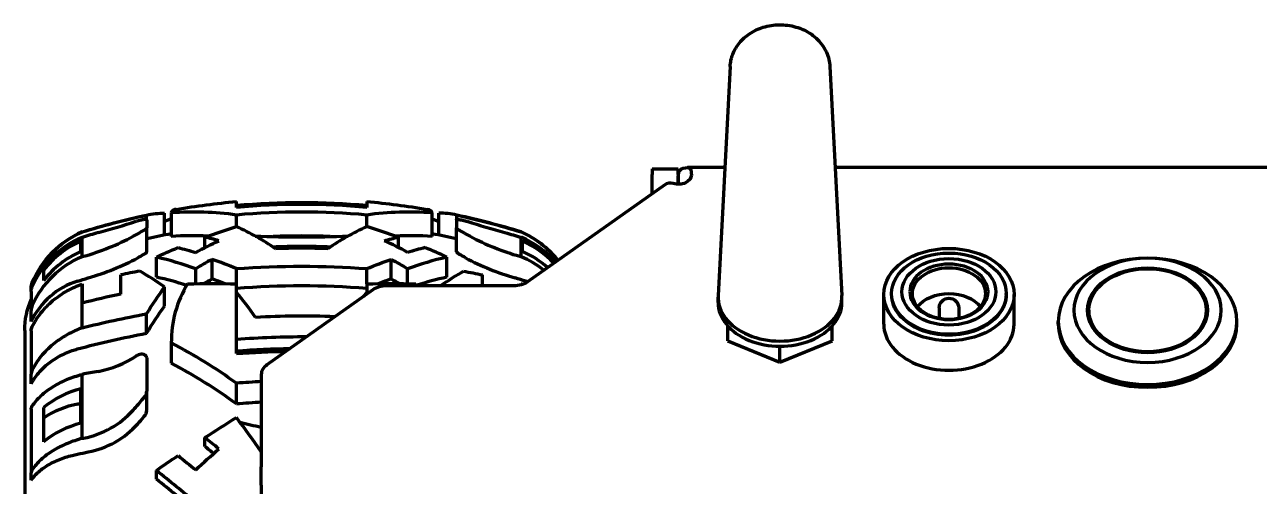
# Model space of a CAD drawing. Header units: millimetres. Extents: x 0 to 1189, y 0 to 841.
# Drawn here: x 206.5 to 301.2, y 511.2 to 546.5 of the extents above; entities that cross this region are included whole.
import ezdxf

# ---------------------------------------------------------------- set-up
doc = ezdxf.new("R2010")
doc.units = ezdxf.units.MM
doc.header["$LTSCALE"] = 0.75
doc.layers.add('Visible', color=7, linetype='Continuous', lineweight=70)

msp = doc.modelspace()

# ---------------------------------------------------------------- linework, layer by layer
at = {"layer": 'Visible'}
for p, q in [((260.619, 543.33), (259.699, 525.78)), ((268.272, 543.33), (269.192, 525.78)), ((254.635, 535.508), (254.635, 535.069)), ((254.635, 535.508), (256.635, 535.508)), ((256.635, 535.069), (256.635, 535.508)), ((260.214, 535.607), (257.361, 535.607)), ((327.93, 535.607), (268.677, 535.607)), ((255.597, 534.276), (245.085, 526.843)), ((254.635, 533.597), (254.635, 535.069)), ((256.635, 535.069), (256.635, 534.311)), ((256.645, 534.311), (256.645, 534.958)), ((256.652, 534.311), (256.652, 535.018)), ((222.745, 532.538), (222.745, 532.989)), ((232.745, 532.989), (232.745, 532.538)), ((215.842, 531.611), (215.842, 531.95)), ((215.855, 531.599), (215.855, 530.969)), ((217.223, 530.446), (217.223, 532.093)), ((217.745, 532.116), (217.745, 530.311)), ((222.745, 531.067), (222.745, 531.956)), ((232.745, 531.067), (232.745, 531.956)), ((237.745, 532.116), (237.745, 530.311)), ((238.268, 530.446), (238.268, 532.093)), ((239.636, 531.599), (239.636, 530.969)), ((239.649, 531.611), (239.649, 531.95)), ((210.894, 530.657), (210.894, 530.657)), ((215.855, 529.142), (215.855, 530.969)), ((239.636, 529.142), (239.636, 530.969)), ((244.597, 530.657), (244.597, 530.657)), ((210.799, 529.156), (210.799, 529.955)), ((210.894, 528.759), (210.894, 530.246)), ((220.328, 529.468), (220.328, 530.264)), ((235.163, 529.468), (235.163, 530.264)), ((244.597, 528.759), (244.597, 530.246)), ((244.692, 529.156), (244.692, 529.955)), ((216.607, 527.199), (216.607, 528.73)), ((238.884, 527.199), (238.884, 528.73)), ((207.945, 527.72), (207.945, 526.933)), ((219.62, 526.694), (219.62, 527.841)), ((220.87, 527.056), (220.87, 528.559)), ((222.745, 526.674), (222.745, 527.848)), ((232.745, 526.674), (232.745, 527.848)), ((234.62, 527.056), (234.62, 528.559)), ((235.87, 526.694), (235.87, 527.841)), ((210.905, 526.673), (210.894, 526.67)), ((210.894, 523.307), (210.894, 526.67)), ((210.905, 526.673), (210.905, 525.207)), ((213.876, 525.899), (213.876, 527.369)), ((222.745, 521.339), (222.745, 526.674)), ((232.745, 526.674), (232.745, 525.896)), ((241.615, 526.533), (241.615, 527.369)), ((244.586, 526.673), (244.586, 526.61)), ((244.586, 526.673), (244.597, 526.67)), ((244.597, 526.613), (244.597, 526.67)), ((206.995, 526.098), (206.995, 526.383)), ((206.995, 526.098), (206.995, 524.648)), ((217.223, 524.968), (217.223, 526.447)), ((233.206, 526.222), (225.085, 520.48)), ((244.024, 526.533), (234.267, 526.533)), ((272.405, 523.598), (272.405, 525.861)), ((273.005, 525.861), (273.005, 525.932)), ((281.805, 525.861), (281.805, 525.932)), ((282.405, 523.598), (282.405, 525.861)), ((259.695, 525.26), (259.695, 525.656)), ((269.195, 525.26), (269.195, 525.656)), ((276.655, 524.836), (276.655, 524.024)), ((278.155, 524.836), (278.155, 524.024)), ((206.995, 523.786), (206.995, 524.648)), ((215.842, 522.894), (215.842, 524.38)), ((288.145, 524.659), (288.145, 523.984)), ((297.145, 524.659), (297.145, 523.984)), ((206.495, 523.113), (206.495, 461.805)), ((206.995, 523.093), (206.995, 519.762)), ((260.445, 522.319), (260.445, 523.449)), ((268.445, 522.319), (268.445, 523.449)), ((285.795, 523.598), (285.795, 523.81)), ((299.495, 523.598), (299.495, 523.81)), ((217.745, 522.157), (217.745, 520.603)), ((260.445, 522.319), (264.445, 520.686)), ((264.445, 520.686), (268.445, 522.319)), ((215.855, 521.023), (215.855, 518.465)), ((264.445, 520.686), (264.445, 521.901)), ((206.995, 519.018), (206.995, 519.762)), ((210.894, 514.836), (210.894, 519.745)), ((224.645, 519.73), (224.645, 512.673)), ((210.799, 516.008), (210.799, 518.641)), ((215.855, 517.015), (215.855, 518.465)), ((222.745, 517.481), (222.745, 519.068)), ((207.945, 517.211), (207.945, 514.584)), ((206.995, 517.089), (206.995, 512.203)), ((220.328, 514.222), (220.328, 514.899)), ((224.645, 511.252), (224.645, 512.673)), ((206.995, 511.651), (206.995, 512.203)), ((216.607, 511.713), (216.607, 512.389)), ((224.645, 511.252), (224.645, 482.473))]:
    msp.add_line(p, q, dxfattribs=at)
at = {"layer": 'Visible', "extrusion": (0, 0, -1)}
for centre, radius, start, end in [((-227.745, 476.295), 56.914, 80.26509, 84.95994), ((-227.745, 476.295), 56.914, 95.04006, 99.73491), ((-227.745, 476.295), 56.914, 72.77708, 77.94781), ((-227.745, 476.295), 56.914, 102.05219, 107.22292), ((-213.871, 523.909), 7.375, 22.84294, 66.19464), ((-227.745, 476.295), 55.164, 77.58707, 79.55576), ((-227.745, 476.295), 55.164, 100.44424, 102.41293), ((-241.62, 523.909), 7.375, 113.80536, 141.66128), ((-207.995, 526.384), 1, 0, 22.84294), ((-212.386, 523.113), 5.891, 0, 23.77705), ((-277.405, 524.836), 0.75, 0, 180)]:
    msp.add_arc(centre, radius, start, end, dxfattribs=at)
at = {"layer": 'Visible'}
for centre, radius, start, end in [((227.745, 477.21), 55.554, 84.83621, 95.16379), ((191.704, 604.612), 76.776, 285.44168, 287.71119), ((219.518, 509.351), 22.835, 81.87435, 94.45179), ((227.745, 477.815), 54.372, 84.72364, 95.27636), ((235.973, 509.351), 22.835, 85.54821, 98.12565), ((263.787, 604.612), 76.776, 252.28881, 254.55832), ((213.871, 523.909), 7.375, 113.80812, 157.16397), ((214.763, 513.404), 19.383, 55.48698, 65.68111), ((240.727, 513.404), 19.383, 114.31889, 124.51302), ((241.626, 523.918), 7.365, 38.30987, 66.20503), ((213.72, 523.561), 7.257, 112.91544, 156.32503), ((213.748, 523.248), 7.327, 113.74181, 142.37564), ((205.782, 547.234), 19.167, 285.85001, 298.09492), ((219.382, 508.313), 22.058, 86.9855, 94.25561), ((227.744, 628.219), 97.939, 267.91444, 272.08779), ((227.745, 479.328), 51.022, 87.54351, 92.45649), ((236.109, 508.313), 22.058, 85.74439, 93.0145), ((249.697, 547.209), 19.139, 241.90003, 254.16304), ((241.719, 523.489), 7.345, 41.48708, 66.9319), ((241.724, 523.22), 7.36, 43.21815, 66.21491), ((213.684, 522.084), 7.234, 112.68186, 156.03554), ((213.736, 522.445), 7.326, 113.63638, 142.22372), ((206.036, 545.738), 19.348, 286.02051, 298.15404), ((209.635, 499.546), 30.005, 70.56238, 76.5641), ((245.856, 499.546), 30.005, 103.4359, 109.43762), ((249.471, 545.785), 19.399, 241.86831, 253.97063), ((241.721, 521.959), 7.383, 51.35483, 67.07427), ((241.719, 522.387), 7.394, 48.51792, 66.28325), ((212.263, 521.331), 5.812, 107.13764, 155.00972), ((210.358, 499.669), 28.23, 72.32952, 77.21033), ((226.154, 522.267), 8.409, 148.34939, 180.74945), ((211.01, 497.821), 30.853, 69.36951, 71.3621), ((244.481, 497.821), 30.853, 108.6379, 110.63049), ((245.133, 499.669), 28.23, 102.78967, 107.67048), ((227.734, 459.536), 64.675, 87.73468, 93.12915), ((197.977, 484.566), 42.472, 54.32636, 62.26067), ((227.736, 458.385), 64.226, 89.67665, 94.45635), ((210.795, 527.475), 7.619, 280.21969, 304.05274), ((197.934, 483.309), 42.23, 54.01739, 62.02126), ((212.771, 511.137), 7.758, 104.72822, 128.46958), ((211.802, 510.685), 6.892, 100.46758, 124.03626), ((209.757, 521.513), 6.772, 280.72536, 318.24139), ((107.432, 431.224), 143.387, 35.1682, 36.46565), ((212.767, 508.484), 7.776, 104.66054, 128.32534), ((210.1, 520.466), 6.788, 280.8382, 318.27238), ((135.428, 410.731), 130.093, 49.67173, 51.39087), ((139.436, 414.462), 124.149, 49.76924, 51.56717)]:
    msp.add_arc(centre, radius, start, end, dxfattribs=at)
for centre, major_axis, ratio, start_param, end_param in [((256.021, 533.976), (0.6, 0), 0.707107, 1.169795, 2.356194), ((237.809, 490.515), (0.606, 41.578), 0.384604, -0.077381, 0.009185), ((227.736, 478.478), (56.426, 0.001), 0.961258, 1.850698, 1.873875), ((231.25, 487.616), (-0.991, 45.466), 0.639697, -0.364158, -0.334693), ((228.208, 487.294), (-22.046, 41.602), 0.599656, -0.517465, -0.484799), ((237.824, 490.534), (0.58, 39.776), 0.384604, -0.080795, -0.078628), ((227.745, 481.505), (-56.484, 0), 0.848048, 4.676973, 4.747805), ((229.334, 486.403), (22.089, 41.683), 0.599658, 0.484748, 0.526503), ((235.647, 488.45), (-29.349, 39.357), 0.691303, -0.904215, -0.86282), ((231.269, 487.679), (-0.951, 43.646), 0.639698, -0.364205, -0.346932), ((236.13, 502.642), (-38.665, 10.655), 0.684185, 4.681844, 4.685054), ((292.645, 523.81), (6.85, 0), 0.707107, 3.141593, 9.424778), ((227.741, 482.009), (56.445, 0), 0.829029, 1.792661, 1.818968), ((221.476, 489.035), (22.002, 41.521), 0.599669, 0.741924, 0.779571), ((225.993, 486.134), (-22.188, 41.867), 0.59965, -0.62669, -0.570278), ((277.405, 526.073), (3, 0), 0.707107, 3.141593, 9.424778), ((207.997, 526.383), (-1.002, 0.004), 0.999392, -0.394825, 0.003543), ((227.747, 476.543), (55.122, 0), 0.961262, 1.253564, 1.269302), ((227.744, 480.203), (56.838, 0.001), 0.829021, 1.817276, 1.871567), ((222.926, 490.197), (-8.719, 40.622), 0.329653, -0.657214, -0.565866), ((232.565, 490.197), (8.719, 40.622), 0.329653, 0.565866, 0.581735), ((234.267, 525.472), (-1.5, 0), 0.707107, -1.570796, -0.785398), ((264.445, 525.656), (4.75, 0), 0.707107, 3.104547, 6.320231), ((207.997, 524.648), (1.002, 0), 0.961255, 2.742806, 3.141175), ((264.445, 525.26), (-4.75, 0), 0.707107, 0, 3.141593), ((277.405, 523.598), (-5, 0), 0.707107, 0, 3.141593), ((292.645, 523.598), (6.85, 0), 0.707107, 3.141593, 6.283185), ((207.997, 519.762), (1.002, 0), 0.829024, 2.743053, 3.141422), ((226.145, 519.73), (1.5, 0), 0.707107, 2.356194, 3.141593), ((227.736, 486.59), (56.426, 0), 0.61565, 1.850709, 1.873887), ((228.208, 490.457), (-32.012, 34.526), 0.264877, -1.086243, -1.053577), ((207.997, 512.203), (1.002, 0), 0.615642, 2.743139, 3.141508)]:
    msp.add_ellipse(centre, major_axis=major_axis, ratio=ratio, start_param=start_param, end_param=end_param, dxfattribs=at)
at = {"layer": 'Visible', "extrusion": (0, 0, -1)}
for centre, major_axis, ratio, start_param, end_param in [((256.645, 535.018), (-1, 0), 0.707107, 3.141593, 5.11339), ((257.245, 534.958), (-0.6, 0), 0.707107, 0, 0.142534), ((227.745, 476.215), (-56.845, 0), 0.997564, 1.482724, 1.658869), ((217.682, 490.515), (-0.606, 41.578), 0.384604, -0.077381, 0.009185), ((224.241, 487.616), (0.991, 45.466), 0.639697, -0.364158, -0.334693), ((227.755, 478.478), (-56.426, 0.001), 0.961258, 1.850698, 1.873875), ((217.667, 490.534), (-0.58, 39.776), 0.384604, -0.080795, -0.078628), ((227.745, 482.673), (55.296, 0), 0.848048, 4.672068, 4.75271), ((227.283, 487.294), (22.046, 41.602), 0.599656, -0.517465, -0.484799), ((219.361, 502.644), (38.664, 10.655), 0.684167, 4.681846, 4.685056), ((224.222, 487.679), (0.951, 43.646), 0.639698, -0.364205, -0.346932), ((219.844, 488.45), (29.349, 39.357), 0.691303, -0.904215, -0.86282), ((226.157, 486.403), (-22.089, 41.683), 0.599658, 0.484748, 0.526503), ((277.405, 526.073), (-3.6, 0), 0.707107, 3.141593, 9.424778), ((227.745, 479.828), (-56.845, 0), 0.848048, 1.482724, 1.658869), ((229.498, 486.134), (22.188, 41.867), 0.59965, -0.62669, -0.570278), ((234.015, 489.035), (-22.002, 41.521), 0.599669, 0.741924, 0.779571), ((227.75, 482.009), (-56.445, 0), 0.829029, 1.792661, 1.818968), ((277.405, 525.932), (-2.8, 0), 0.707107, 3.141593, 9.424778), ((292.645, 524.659), (-4.6, 0), 0.707107, 3.141593, 9.424778), ((227.744, 476.543), (-55.122, 0), 0.961262, 1.253564, 1.269302), ((227.218, 478.343), (-52.234, 20.283), 0.840514, 1.105106, 1.173829), ((221.442, 489.055), (21.151, 39.916), 0.599676, -0.76123, -0.74159), ((228.273, 478.343), (52.234, 20.283), 0.840514, -1.173829, -1.105106), ((234.049, 489.055), (-21.151, 39.916), 0.599676, 0.74159, 0.76123), ((244.024, 527.593), (1.5, 0), 0.707107, 0.785398, 1.570796), ((217.682, 492.602), (9.441, 40.496), 0.319053, -0.746293, -0.659727), ((227.745, 479.829), (55.091, 0), 0.848048, 4.621505, 4.803273), ((277.405, 525.861), (4.4, 0), 0.707107, 0, 3.141593), ((277.405, 523.952), (2.8, 0), 0.707107, 3.665191, 5.759587), ((217.668, 492.597), (9.031, 38.742), 0.319077, -0.750553, -0.660049), ((292.645, 523.952), (-4.6, 0), 0.707107, 0.108911, 0.208894), ((292.645, 523.952), (4.6, 0), 0.707107, -0.208894, -0.108911), ((227.745, 478.273), (-55.123, 0), 0.829038, 1.253567, 1.353147), ((228.315, 484.439), (-55.801, 0.549), 0.622248, 1.240681, 1.245377), ((224.241, 489.768), (20.563, 40.563), 0.507679, -1.114765, -1.0853), ((224.222, 489.804), (19.74, 38.939), 0.507685, -1.114813, -1.09754), ((219.365, 498.101), (39.305, 4.481), 0.450741, 4.546783, 4.549992), ((227.744, 481.393), (-55.122, 0), 0.615663, 1.253566, 1.269304), ((219.844, 496.189), (38.967, 29.864), 0.305384, -1.421861, -1.380467), ((226.157, 489.033), (-32.074, 34.592), 0.26488, 1.053528, 1.095283), ((228.204, 490.49), (-30.764, 33.18), 0.264894, 1.043772, 1.065286)]:
    msp.add_ellipse(centre, major_axis=major_axis, ratio=ratio, start_param=start_param, end_param=end_param, dxfattribs=at)
at = {"layer": 'Visible'}
for centre, major_axis in [((277.405, 525.861), (-5, 0)), ((277.405, 525.932), (-4.4, 0)), ((292.645, 524.659), (-4.5, 0))]:
    msp.add_ellipse(centre, major_axis=major_axis, ratio=0.707107, dxfattribs=at)
at = {"layer": 'Visible', "extrusion": (0, 0, -1)}
msp.add_ellipse((292.645, 524.659), major_axis=(5.65, 0), ratio=0.707107, dxfattribs=at)
at = {"layer": 'Visible'}
for points, knots in [([(260.619, 543.33), (260.636, 543.664), (260.71, 543.992), (260.954, 544.611), (261.128, 544.898), (261.561, 545.429), (261.827, 545.661), (262.442, 546.072), (262.796, 546.232), (263.562, 546.466), (263.977, 546.528), (264.82, 546.538), (265.248, 546.483), (266.076, 546.244), (266.477, 546.064), (267.178, 545.573), (267.486, 545.279), (267.938, 544.612), (268.1, 544.263), (268.235, 543.704), (268.263, 543.518), (268.272, 543.33)], [3.178638, 3.178638, 3.178638, 3.178638, 3.412997, 3.412997, 3.66391, 3.66391, 3.955439, 3.955439, 4.303681, 4.303681, 4.695438, 4.695438, 5.099575, 5.099575, 5.492813, 5.492813, 5.836837, 5.836837, 6.114252, 6.114252, 6.24614, 6.24614, 6.24614, 6.24614]), ([(257.02, 535.541), (257.269, 535.599), (257.473, 535.675), (257.573, 535.474), (257.621, 535.378), (257.645, 535.222), (257.645, 535.018)], [-3.158197, -3.158197, -3.158197, -3.158197, -2.354814, -2.354814, -2.354814, -1.971798, -1.971798, -1.971798, -1.971798]), ([(218.122, 532.389), (218.085, 532.383), (218.05, 532.376), (217.836, 532.318), (217.745, 532.235), (217.745, 532.116)], [11.3570322, 11.3570322, 11.3570322, 11.3570322, 11.4175674, 11.4175674, 11.7676704, 11.7676704, 11.7676704, 11.7676704]), ([(215.855, 531.599), (215.855, 531.604), (215.851, 531.608), (215.833, 531.615), (215.817, 531.617), (215.763, 531.618), (215.721, 531.615), (215.624, 531.604), (215.571, 531.596), (215.454, 531.575), (215.391, 531.562), (215.259, 531.531), (215.192, 531.514), (215.107, 531.489), (215.083, 531.482), (215.061, 531.475)], [0.0011854, 0.0011854, 0.0011854, 0.0011854, 0.0118921, 0.0118921, 0.0261366, 0.0261366, 0.045713, 0.045713, 0.0638758, 0.0638758, 0.0833592, 0.0833592, 0.1044028, 0.1044028, 0.1129139, 0.1129139, 0.1129139, 0.1129139]), ([(239.636, 531.599), (239.636, 531.602), (239.637, 531.604), (239.644, 531.611), (239.654, 531.614), (239.69, 531.618), (239.719, 531.618), (239.797, 531.613), (239.848, 531.607), (239.965, 531.588), (240.029, 531.576), (240.161, 531.548), (240.227, 531.533), (240.339, 531.503), (240.387, 531.489), (240.43, 531.475)], [-0.318504, -0.318504, -0.318504, -0.318504, -0.3128202, -0.3128202, -0.2999436, -0.2999436, -0.2831266, -0.2831266, -0.2636299, -0.2636299, -0.2433808, -0.2433808, -0.2231503, -0.2231503, -0.2067842, -0.2067842, -0.2067842, -0.2067842]), ([(215.623, 530.768), (215.659, 530.786), (215.69, 530.804), (215.769, 530.854), (215.807, 530.884), (215.843, 530.929), (215.851, 530.945), (215.854, 530.959), (215.854, 530.962), (215.855, 530.966), (215.855, 530.969)], [0.57737749, 0.57737749, 0.57737749, 0.57737749, 0.59475125, 0.59475125, 0.62625191, 0.62625191, 0.6448508, 0.6448508, 0.6448508, 0.64934479, 0.64934479, 0.64934479, 0.64934479]), ([(239.868, 530.768), (239.854, 530.775), (239.841, 530.782), (239.763, 530.825), (239.713, 530.86), (239.655, 530.916), (239.641, 530.939), (239.637, 530.959), (239.636, 530.962), (239.636, 530.966), (239.636, 530.969)], [-0.06746772, -0.06746772, -0.06746772, -0.06746772, -0.06067751, -0.06067751, -0.02604643, -0.02604643, 0, 0, 0, 0.00449234, 0.00449234, 0.00449234, 0.00449234]), ([(215.623, 528.932), (215.659, 528.951), (215.692, 528.97), (215.771, 529.023), (215.808, 529.055), (215.843, 529.1), (215.851, 529.116), (215.854, 529.13), (215.854, 529.134), (215.855, 529.138), (215.855, 529.142)], [0.57879869, 0.57879869, 0.57879869, 0.57879869, 0.59663945, 0.59663945, 0.62828561, 0.62828561, 0.64611018, 0.64611018, 0.64611018, 0.65098718, 0.65098718, 0.65098718, 0.65098718]), ([(239.868, 528.932), (239.839, 528.947), (239.813, 528.962), (239.734, 529.012), (239.692, 529.046), (239.646, 529.1), (239.636, 529.122), (239.636, 529.142)], [-0.38982351, -0.38982351, -0.38982351, -0.38982351, -0.37572875, -0.37572875, -0.34303316, -0.34303316, -0.31763577, -0.31763577, -0.31763577, -0.31763577]), ([(207.074, 523.418), (207.247, 523.762), (207.475, 524.123), (208.022, 524.806), (208.343, 525.127), (208.988, 525.665), (209.371, 525.931), (210.142, 526.361), (210.524, 526.533), (210.894, 526.67)], [3.5813627, 3.5813627, 3.5813627, 3.5813627, 3.7158313, 3.7158313, 3.8534291, 3.8534291, 3.9901307, 3.9901307, 4.1091636, 4.1091636, 4.1091636, 4.1091636]), ([(206.995, 526.098), (206.995, 526.218), (207.025, 526.36), (207.073, 526.473), (207.073, 526.474), (207.074, 526.475)], [0.44681284, 0.44681284, 0.44681284, 0.44681284, 0.48438099, 0.48438099, 0.4848196, 0.4848196, 0.4848196, 0.4848196]), ([(206.995, 523.093), (206.995, 523.196), (207.025, 523.319), (207.073, 523.416), (207.073, 523.417), (207.074, 523.418)], [0.44681284, 0.44681284, 0.44681284, 0.44681284, 0.48438099, 0.48438099, 0.4848196, 0.4848196, 0.4848196, 0.4848196]), ([(210.894, 523.307), (210.521, 523.17), (210.136, 522.997), (209.361, 522.568), (208.978, 522.303), (208.335, 521.769), (208.015, 521.451), (207.472, 520.777), (207.246, 520.423), (207.074, 520.084)], [0.2897036, 0.2897036, 0.2897036, 0.2897036, 0.409542, 0.409542, 0.5460875, 0.5460875, 0.6827036, 0.6827036, 0.8150178, 0.8150178, 0.8150178, 0.8150178]), ([(206.995, 519.018), (207.128, 519.267), (207.295, 519.523), (207.709, 520.037), (207.964, 520.291), (208.479, 520.718), (208.785, 520.93), (209.444, 521.295), (209.797, 521.448), (210.266, 521.609), (210.405, 521.652), (210.55, 521.692)], [2.8500439, 2.8500439, 2.8500439, 2.8500439, 2.9462515, 2.9462515, 3.0553759, 3.0553759, 3.1644386, 3.1644386, 3.2735014, 3.2735014, 3.3166644, 3.3166644, 3.3166644, 3.3166644]), ([(215.855, 521.023), (215.855, 521.048), (215.851, 521.072), (215.833, 521.125), (215.817, 521.153), (215.763, 521.212), (215.721, 521.239), (215.624, 521.277), (215.571, 521.288), (215.454, 521.294), (215.391, 521.289), (215.259, 521.261), (215.192, 521.236), (215.107, 521.192), (215.083, 521.178), (215.061, 521.162)], [0.0011854, 0.0011854, 0.0011854, 0.0011854, 0.0118921, 0.0118921, 0.0261366, 0.0261366, 0.045713, 0.045713, 0.0638758, 0.0638758, 0.0833592, 0.0833592, 0.1044028, 0.1044028, 0.1129139, 0.1129139, 0.1129139, 0.1129139]), ([(207.074, 517.33), (207.247, 517.586), (207.475, 517.854), (208.022, 518.361), (208.343, 518.6), (208.988, 518.999), (209.371, 519.196), (210.142, 519.516), (210.524, 519.644), (210.894, 519.745)], [-0.8176817, -0.8176817, -0.8176817, -0.8176817, -0.683213, -0.683213, -0.5456153, -0.5456153, -0.4089137, -0.4089137, -0.2898807, -0.2898807, -0.2898807, -0.2898807]), ([(215.623, 517.929), (215.659, 517.968), (215.69, 518.009), (215.769, 518.128), (215.807, 518.208), (215.843, 518.336), (215.851, 518.384), (215.854, 518.431), (215.854, 518.443), (215.855, 518.454), (215.855, 518.465)], [0.57737749, 0.57737749, 0.57737749, 0.57737749, 0.59475126, 0.59475126, 0.62625191, 0.62625191, 0.6448508, 0.6448508, 0.6448508, 0.64934479, 0.64934479, 0.64934479, 0.64934479]), ([(206.995, 517.089), (206.995, 517.166), (207.025, 517.256), (207.073, 517.329), (207.073, 517.329), (207.074, 517.33)], [0.44681284, 0.44681284, 0.44681284, 0.44681284, 0.48438099, 0.48438099, 0.4848196, 0.4848196, 0.4848196, 0.4848196]), ([(215.623, 516.472), (215.659, 516.513), (215.692, 516.555), (215.771, 516.677), (215.808, 516.758), (215.843, 516.886), (215.851, 516.932), (215.854, 516.978), (215.854, 516.99), (215.855, 517.002), (215.855, 517.015)], [0.57879869, 0.57879869, 0.57879869, 0.57879869, 0.59663945, 0.59663945, 0.62828561, 0.62828561, 0.64611018, 0.64611018, 0.64611018, 0.65098718, 0.65098718, 0.65098718, 0.65098718]), ([(210.894, 514.836), (210.521, 514.734), (210.136, 514.606), (209.361, 514.287), (208.978, 514.09), (208.335, 513.694), (208.015, 513.458), (207.472, 512.957), (207.246, 512.694), (207.074, 512.442)], [-4.0816675, -4.0816675, -4.0816675, -4.0816675, -3.9618291, -3.9618291, -3.8252836, -3.8252836, -3.6886674, -3.6886674, -3.5563533, -3.5563533, -3.5563533, -3.5563533]), ([(206.995, 511.651), (207.128, 511.835), (207.295, 512.026), (207.709, 512.408), (207.964, 512.596), (208.479, 512.913), (208.785, 513.07), (209.444, 513.342), (209.797, 513.456), (210.266, 513.575), (210.405, 513.607), (210.55, 513.637)], [2.8500439, 2.8500439, 2.8500439, 2.8500439, 2.9462515, 2.9462515, 3.0553759, 3.0553759, 3.1644386, 3.1644386, 3.2735014, 3.2735014, 3.3166644, 3.3166644, 3.3166644, 3.3166644])]:
    msp.add_open_spline(points, degree=3, knots=knots, dxfattribs=at)
for points in [[(256.652, 535.018), (256.681, 535.348), (256.827, 535.496), (257.02, 535.541)], [(237.745, 532.116), (237.745, 532.256), (237.621, 532.346), (237.369, 532.389)], [(210.894, 530.657), (212.478, 531.145), (214.142, 531.584), (215.842, 531.95)], [(217.745, 531.658), (217.571, 531.595), (217.397, 531.53), (217.223, 531.463)], [(237.745, 531.658), (237.92, 531.595), (238.094, 531.53), (238.268, 531.463)], [(244.597, 530.657), (243.013, 531.145), (241.348, 531.584), (239.649, 531.95)], [(220.328, 530.264), (221.108, 530.547), (221.919, 530.817), (222.745, 531.067)], [(235.163, 530.264), (234.383, 530.547), (233.572, 530.817), (232.745, 531.067)], [(219.62, 529.097), (220.208, 529.412), (220.798, 529.71), (221.388, 529.99)], [(235.87, 529.097), (235.283, 529.412), (234.693, 529.71), (234.103, 529.99)], [(217.223, 526.447), (216.598, 526.886), (215.959, 527.294), (215.32, 527.656)], [(238.391, 526.532), (238.977, 526.939), (239.573, 527.317), (240.171, 527.656)], [(236.585, 526.533), (236.556, 526.582), (236.526, 526.631), (236.495, 526.679)], [(244.679, 526.639), (244.652, 526.65), (244.624, 526.66), (244.597, 526.67)], [(245.08, 526.84), (245.034, 526.856), (244.988, 526.871), (244.941, 526.886)], [(210.894, 523.307), (212.478, 523.712), (214.142, 524.076), (215.842, 524.38)], [(222.745, 521.543), (224.147, 521.652), (225.53, 521.714), (226.859, 521.734)], [(222.745, 521.339), (224.042, 521.438), (225.323, 521.498), (226.56, 521.522)], [(224.646, 519.189), (224.018, 519.158), (223.384, 519.118), (222.745, 519.068)], [(224.646, 517.607), (224.018, 517.575), (223.384, 517.533), (222.745, 517.481)], [(220.328, 514.899), (221.108, 515.408), (221.919, 515.927), (222.745, 516.444)], [(224.645, 515.685), (224.09, 515.788), (223.547, 515.917), (223.021, 516.07)], [(219.62, 512.423), (220.208, 512.969), (220.798, 513.51), (221.388, 514.042)]]:
    msp.add_open_spline(points, degree=3, dxfattribs=at)

doc.saveas('drawing.dxf')
